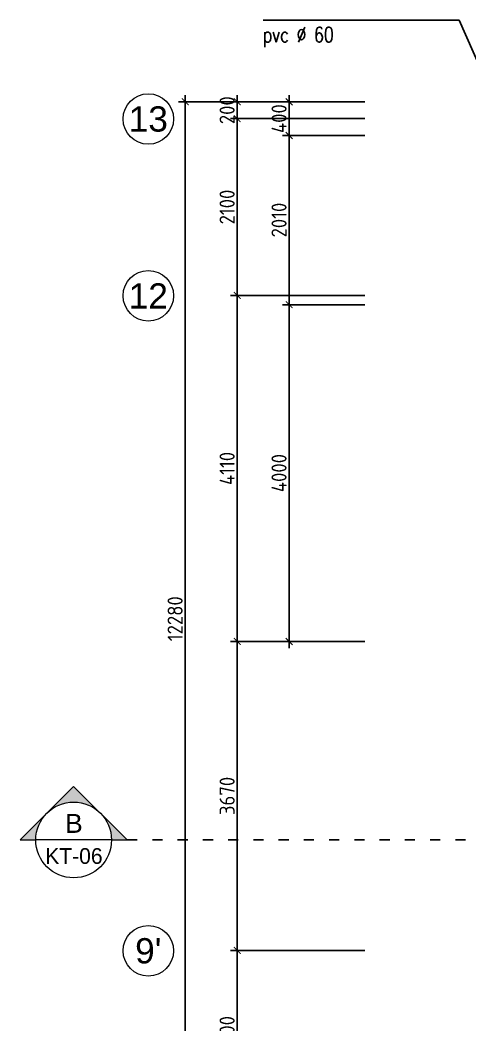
# Model space of a CAD drawing. Header units: inches. Extents: x 7154 to 95401, y -113037 to 84761.
# Drawn here: x 31589 to 36935, y -16847 to -4913 of the extents above; entities that cross this region are included whole.
import ezdxf
from ezdxf.enums import TextEntityAlignment as Align

# ---------------------------------------------------------------- set-up
doc = ezdxf.new("R2010")
doc.units = ezdxf.units.IN
doc.header["$MEASUREMENT"] = 0
doc.linetypes.add('ACAD_ISO03W100', pattern=[30, 12, -18])
doc.layers.get('DEFPOINTS').update_dxf_attribs({"color": 2})
for name, color, linetype in [('1', 1, 'Continuous'), ('Dim', 144, 'Continuous'), ('TEXT', 2, 'Continuous')]:
    doc.layers.add(name, color=color, linetype=linetype)
doc.layers.add('ZONES', color=7, linetype='Continuous', lineweight=18)
doc.styles.add('ARIALH', font='VnArialH.TTF')
doc.styles.add('AVANTH', font='VnAvantH.TTF')
doc.styles.add('ISOCP', font='isocp.shx')
doc.styles.add('VNSIMLI', font='vnsimli.shx', dxfattribs={"width": 0.75})
doc.dimstyles.new('1-100', dxfattribs={"dimtxt": 180, "dimasz": 80, "dimexe": 80, "dimexo": 0, "dimgap": 30, "dimtad": 1, "dimdec": 0, "dimzin": 0, "dimdsep": 46, "dimtxsty": 'ISOCP', "dimblk1": 'ARCHTICK', "dimblk2": 'ARCHTICK', "dimsah": 1, "dimcen": 0.09, "dimdle": 80, "dimclrd": 8, "dimclre": 8, "dimclrt": 6, "dimadec": 0, "dimazin": 0, "dimtfac": 1, "dimtdec": 0, "dimtix": 1, "dimtmove": 2, "dimatfit": 3, "dimldrblk": 'ARCHTICK', "dimfxl": 80, "dimtolj": 1, "dimtzin": 0, "dimarcsym": 0})
doc.dimstyles.new('100x2nn', dxfattribs={"dimscale": 2, "dimtxt": 180, "dimasz": 80, "dimexe": 80, "dimexo": 0, "dimgap": 30, "dimtad": 1, "dimdec": 0, "dimzin": 0, "dimdsep": 46, "dimtxsty": 'ISOCP', "dimblk1": 'ARCHTICK', "dimblk2": 'ARCHTICK', "dimsah": 1, "dimcen": 0.09, "dimdle": 80, "dimclrd": 8, "dimclre": 8, "dimclrt": 7, "dimadec": 0, "dimazin": 0, "dimtfac": 1, "dimtdec": 0, "dimtmove": 2, "dimatfit": 3, "dimldrblk": 'ARCHTICK', "dimfxl": 80, "dimtolj": 1, "dimtzin": 0, "dimarcsym": 0})

# ---------------------------------------------------------------- blocks, each defined once
blk = doc.blocks.new('_ArchTick')
at = {"color": 0, "linetype": 'ByBlock', "const_width": 0.15}
blk.add_lwpolyline([(-0.5, -0.5), (0.5, 0.5)], dxfattribs=at)
blk = doc.blocks.new('*D293')
at = {"layer": 'DEFPOINTS', "color": 0}
for p in [(35687, -5883), (34787, -6283), (35687, -6283)]:
    blk.add_point(p, dxfattribs=at)
at = {"layer": 'Dim', "color": 8, "lineweight": -2}
for p, q in [((34787, -5883), (34787, -5803)), ((35687, -5883), (34707, -5883)), ((34787, -5883), (34787, -6283)), ((35687, -6283), (34707, -6283)), ((34787, -6283), (34787, -6363))]:
    blk.add_line(p, q, dxfattribs=at)
at = {"layer": 'Dim', "color": 8, "lineweight": -2, "xscale": 80, "yscale": 80, "zscale": 80}
for p, rotation in [((34787, -5883), 270), ((34787, -6283), 90)]:
    blk.add_blockref('_ArchTick', p, dxfattribs=dict(at, rotation=rotation))
at = {"layer": 'Dim', "color": 6, "insert": (34667, -6083), "char_height": 180, "attachment_point": 5, "rotation": 90, "style": 'ISOCP'}
blk.add_mtext('\\A1;400', dxfattribs=at)
blk = doc.blocks.new('*D294')
at = {"layer": 'DEFPOINTS', "color": 0}
for p in [(35687, -6283), (34787, -8293), (35687, -8293)]:
    blk.add_point(p, dxfattribs=at)
at = {"layer": 'Dim', "color": 8, "lineweight": -2}
for p, q in [((34787, -6203), (34787, -8373)), ((35687, -6283), (34707, -6283)), ((35687, -8293), (34707, -8293))]:
    blk.add_line(p, q, dxfattribs=at)
at = {"layer": 'Dim', "color": 8, "lineweight": -2, "xscale": 80, "yscale": 80, "zscale": 80}
for p, rotation in [((34787, -6283), 90), ((34787, -8293), 270)]:
    blk.add_blockref('_ArchTick', p, dxfattribs=dict(at, rotation=rotation))
at = {"layer": 'Dim', "color": 6, "insert": (34667, -7288), "char_height": 180, "attachment_point": 5, "rotation": 90, "style": 'ISOCP'}
blk.add_mtext('\\A1;2010', dxfattribs=at)
blk = doc.blocks.new('*D295')
at = {"layer": 'DEFPOINTS', "color": 0}
for p in [(35687, -8293), (34787, -12293), (35687, -12293)]:
    blk.add_point(p, dxfattribs=at)
at = {"layer": 'Dim', "color": 8, "lineweight": -2}
for p, q in [((34787, -8213), (34787, -12373)), ((35687, -8293), (34707, -8293)), ((35687, -12293), (34707, -12293))]:
    blk.add_line(p, q, dxfattribs=at)
at = {"layer": 'Dim', "color": 8, "lineweight": -2, "xscale": 80, "yscale": 80, "zscale": 80}
for p, rotation in [((34787, -8293), 90), ((34787, -12293), 270)]:
    blk.add_blockref('_ArchTick', p, dxfattribs=dict(at, rotation=rotation))
at = {"layer": 'Dim', "color": 6, "insert": (34667, -10293), "char_height": 180, "attachment_point": 5, "rotation": 90, "style": 'ISOCP'}
blk.add_mtext('\\A1;4000', dxfattribs=at)
blk = doc.blocks.new('*D296')
at = {"layer": 'DEFPOINTS', "color": 0}
for p in [(35687, -6083), (34170, -8183), (35687, -8183)]:
    blk.add_point(p, dxfattribs=at)
at = {"layer": 'Dim', "color": 8, "lineweight": -2}
for p, q in [((35687, -6083), (34090, -6083)), ((34170, -6003), (34170, -8263)), ((35687, -8183), (34090, -8183))]:
    blk.add_line(p, q, dxfattribs=at)
at = {"layer": 'Dim', "color": 8, "lineweight": -2, "xscale": 80, "yscale": 80, "zscale": 80}
for p, rotation in [((34170, -6083), 90), ((34170, -8183), 270)]:
    blk.add_blockref('_ArchTick', p, dxfattribs=dict(at, rotation=rotation))
at = {"layer": 'Dim', "color": 6, "insert": (34050, -7133), "char_height": 180, "attachment_point": 5, "rotation": 90, "style": 'ISOCP'}
blk.add_mtext('\\A1;2100', dxfattribs=at)
blk = doc.blocks.new('*D297')
at = {"layer": 'DEFPOINTS', "color": 0}
for p in [(35687, -8183), (34170, -12293), (35687, -12293)]:
    blk.add_point(p, dxfattribs=at)
at = {"layer": 'Dim', "color": 8, "lineweight": -2}
for p, q in [((34170, -8103), (34170, -12373)), ((35687, -8183), (34090, -8183)), ((35687, -12293), (34090, -12293))]:
    blk.add_line(p, q, dxfattribs=at)
at = {"layer": 'Dim', "color": 8, "lineweight": -2, "xscale": 80, "yscale": 80, "zscale": 80}
for p, rotation in [((34170, -8183), 90), ((34170, -12293), 270)]:
    blk.add_blockref('_ArchTick', p, dxfattribs=dict(at, rotation=rotation))
at = {"layer": 'Dim', "color": 6, "insert": (34050, -10238), "char_height": 180, "attachment_point": 5, "rotation": 90, "style": 'ISOCP'}
blk.add_mtext('\\A1;4110', dxfattribs=at)
blk = doc.blocks.new('*D298')
at = {"layer": 'DEFPOINTS', "color": 0}
for p in [(35687, -12293), (34170, -15963), (35687, -15963)]:
    blk.add_point(p, dxfattribs=at)
at = {"layer": 'Dim', "color": 8, "lineweight": -2}
for p, q in [((34170, -12213), (34170, -16043)), ((35687, -12293), (34090, -12293)), ((35687, -15963), (34090, -15963))]:
    blk.add_line(p, q, dxfattribs=at)
at = {"layer": 'Dim', "color": 8, "lineweight": -2, "xscale": 80, "yscale": 80, "zscale": 80}
for p, rotation in [((34170, -12293), 90), ((34170, -15963), 270)]:
    blk.add_blockref('_ArchTick', p, dxfattribs=dict(at, rotation=rotation))
at = {"layer": 'Dim', "color": 6, "insert": (34050, -14128), "char_height": 180, "attachment_point": 5, "rotation": 90, "style": 'ISOCP'}
blk.add_mtext('\\A1;3670', dxfattribs=at)
blk = doc.blocks.new('*D299')
at = {"layer": 'DEFPOINTS', "color": 0}
for p in [(35687, -15963), (34170, -17963), (35687, -17963)]:
    blk.add_point(p, dxfattribs=at)
at = {"layer": 'Dim', "color": 8, "lineweight": -2}
for p, q in [((35687, -15963), (34090, -15963)), ((34170, -15883), (34170, -18043)), ((35687, -17963), (34090, -17963))]:
    blk.add_line(p, q, dxfattribs=at)
at = {"layer": 'Dim', "color": 8, "lineweight": -2, "xscale": 80, "yscale": 80, "zscale": 80}
for p, rotation in [((34170, -15963), 90), ((34170, -17963), 270)]:
    blk.add_blockref('_ArchTick', p, dxfattribs=dict(at, rotation=rotation))
at = {"layer": 'Dim', "color": 6, "insert": (34050, -16963), "char_height": 180, "attachment_point": 5, "rotation": 90, "style": 'ISOCP'}
blk.add_mtext('\\A1;2000', dxfattribs=at)
blk = doc.blocks.new('AXIS')
at = {"layer": 'ZONES'}
blk.add_circle((0, 0), 300, dxfattribs=at)
at = {"layer": 'ZONES', "style": 'ARIALH'}
blk.add_attdef('TENTRUCDINHVI', text='', height=300, dxfattribs=at).set_placement((0, 0), align=Align.MIDDLE)
blk = doc.blocks.new('*D300')
at = {"layer": 'DEFPOINTS', "color": 0}
for p in [(34170, -5883), (35687, -5883), (35687, -6083)]:
    blk.add_point(p, dxfattribs=at)
at = {"layer": 'Dim', "color": 8, "lineweight": -2}
for p, q in [((34170, -5883), (34170, -5803)), ((35687, -5883), (34090, -5883)), ((34170, -6083), (34170, -5883)), ((35687, -6083), (34090, -6083)), ((34170, -6083), (34170, -6163))]:
    blk.add_line(p, q, dxfattribs=at)
at = {"layer": 'Dim', "color": 8, "lineweight": -2, "xscale": 80, "yscale": 80, "zscale": 80}
for p, rotation in [((34170, -5883), 270), ((34170, -6083), 90)]:
    blk.add_blockref('_ArchTick', p, dxfattribs=dict(at, rotation=rotation))
at = {"layer": 'Dim', "color": 6, "insert": (34050, -5983), "char_height": 180, "attachment_point": 5, "rotation": 90, "style": 'ISOCP'}
blk.add_mtext('\\A1;200', dxfattribs=at)
blk = doc.blocks.new('*D302')
at = {"layer": 'DEFPOINTS', "color": 0}
for p in [(33552, -5883), (35687, -5883), (35687, -18163)]:
    blk.add_point(p, dxfattribs=at)
at = {"layer": 'Dim', "color": 8, "lineweight": -2}
for p, q in [((33552, -18243), (33552, -5803)), ((35687, -5883), (33472, -5883)), ((35687, -18163), (33472, -18163))]:
    blk.add_line(p, q, dxfattribs=at)
at = {"layer": 'Dim', "color": 8, "lineweight": -2, "xscale": 80, "yscale": 80, "zscale": 80}
for p, rotation in [((33552, -5883), 90), ((33552, -18163), 270)]:
    blk.add_blockref('_ArchTick', p, dxfattribs=dict(at, rotation=rotation))
at = {"layer": 'Dim', "color": 6, "insert": (33432, -12023), "char_height": 180, "attachment_point": 5, "rotation": 90, "style": 'ISOCP'}
blk.add_mtext('\\A1;12280', dxfattribs=at)
blk = doc.blocks.new('SEC2')
h = blk.add_hatch(color=256)
h.paths.add_polyline_path([(-849, 0), (-424, 424, 0.198912), (-600, 0)])
h.paths.add_polyline_path([(-424, 424), (0, 849), (424, 424, 0.198912), (0, 600, 0.198912)])
h.paths.add_polyline_path([(600, 0, 0.198912), (424, 424), (849, 0)])
blk.add_lwpolyline([(600, 0), (849, 0), (0, 849), (-849, 0), (-600, 0)])
at = {"layer": 'ZONES'}
blk.add_line((600, 0), (-600, 0), dxfattribs=at)
blk.add_circle((0, 0), 600, dxfattribs=at)
for tag, height, style, p in [('TENMATCAT', 300, 'ARIALH', (4, 262)), ('KT', 250, 'AVANTH', (4, -254))]:
    blk.add_attdef(tag, text='', height=height, dxfattribs=dict(at, style=style)).set_placement(p, align=Align.MIDDLE)

msp = doc.modelspace()

# ---------------------------------------------------------------- linework, layer by layer
at = {"layer": '1', "linetype": 'ACAD_ISO03W100', "ltscale": 10}
msp.add_lwpolyline([(32862.1, -14650.5), (61609, -14650.5), (61609, -9890.9), (69582.8, -9890.9)], dxfattribs=at)

# ---------------------------------------------------------------- block references
at = {"layer": 'ZONES'}
for p, values in [((33113.1, -6086.8), {'TENTRUCDINHVI': '13'}), ((33113.1, -8186.8), {'TENTRUCDINHVI': '12'}), ((33113.1, -15966.8), {'TENTRUCDINHVI': "9'"})]:
    msp.add_blockref('AXIS', p, dxfattribs=at).add_auto_attribs(values)
at = {"layer": 'ZONES', "xscale": 0.75, "yscale": 0.75, "zscale": 0.7499999999945429}
msp.add_blockref('SEC2', (32225.7, -14650.5), dxfattribs=at).add_auto_attribs({'TENMATCAT': 'b', 'KT': 'kt-06'})

# ---------------------------------------------------------------- texts
at = {"layer": 'TEXT', "color": 7, "style": 'VNSIMLI', "width": 0.75}
msp.add_text('pvc %%c 60', height=180, dxfattribs=at).set_placement((34476.8, -5175.4))

# ---------------------------------------------------------------- dimensions: what is measured, and where the dimension line sits
at = {"layer": 'Dim'}
for base, p1, p2, picture, middle in [((33552.3, -5883.3), (35687.1, -18163.3), (35687.1, -5883.3), '*D302', (33432.3, -12023.3)), ((34169.6, -5883.3), (35687.1, -6083.3), (35687.1, -5883.3), '*D300', (34049.6, -5983.3)), ((34786.9, -6283.3), (35687.1, -5883.3), (35687.1, -6283.3), '*D293', (34666.9, -6083.3)), ((34169.6, -8183.3), (35687.1, -6083.3), (35687.1, -8183.3), '*D296', (34049.6, -7133.3)), ((34786.9, -8293.3), (35687.1, -6283.3), (35687.1, -8293.3), '*D294', (34666.8, -7288.3)), ((34169.6, -12293.3), (35687.1, -8183.3), (35687.1, -12293.3), '*D297', (34049.6, -10238.3)), ((34786.9, -12293.3), (35687.1, -8293.3), (35687.1, -12293.3), '*D295', (34666.9, -10293.3)), ((34169.6, -15963.3), (35687.1, -12293.3), (35687.1, -15963.3), '*D298', (34049.6, -14128.3)), ((34169.6, -17963.3), (35687.1, -15963.3), (35687.1, -17963.3), '*D299', (34049.6, -16963.3))]:
    dim = msp.add_linear_dim(base=base, p1=p1, p2=p2, angle=90, dimstyle='1-100', dxfattribs=at)
    dim.commit()
    dim.dimension.update_dxf_attribs({"geometry": picture, "text_midpoint": middle})

# ---------------------------------------------------------------- leaders
at = {"layer": 'ZONES', "linetype": 'Continuous'}
msp.add_leader([(37258.1, -5934.5), (36805.9, -4912.6), (34477, -4912.6)], dimstyle='100x2nn', override={"dimasz": 150, "dimtad": 0}, dxfattribs=at)

doc.saveas('drawing.dxf')
